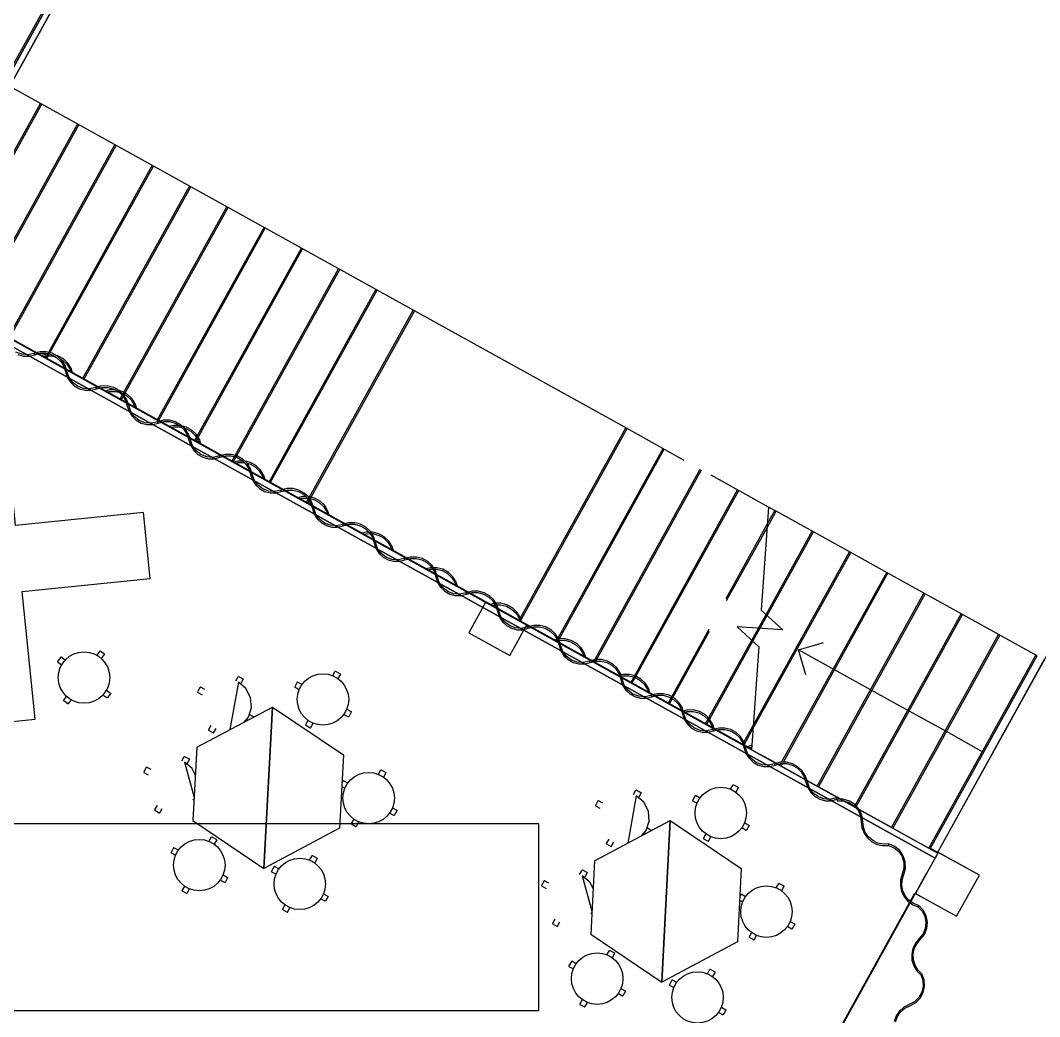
# Model space of a CAD drawing. Header units: metres. Extents: x 2.5 to 42.6, y 0.9 to 31.9.
# Drawn here: x 26.611 to 29.342, y 16.534 to 19.203 of the extents above; entities that cross this region are included whole.
import ezdxf

# ---------------------------------------------------------------- set-up
doc = ezdxf.new("R2010")
doc.units = ezdxf.units.M
for name, color, linetype in [('ARREDI', 9, 'Continuous'), ('PARETI_STRUTTURE', 7, 'Continuous'), ('WAYFINDING_RIQUADRI', 7, 'Continuous')]:
    doc.layers.add(name, color=color, linetype=linetype)

msp = doc.modelspace()

# ---------------------------------------------------------------- linework, layer by layer
at = {"layer": 'ARREDI'}
for points in [[(26.2818, 18.5172), (28.6859, 22.8546), (26.2818, 18.5172)], [(27.6669, 18.4247), (26.5684, 19.0336)], [(26.3785, 18.4636), (26.6648, 18.9802)], [(26.3819, 18.4617), (26.6682, 18.9783)], [(26.4783, 18.4083), (26.7646, 18.9248)], [(26.4818, 18.4064), (26.7681, 18.9229)], [(26.5782, 18.3529), (26.8645, 18.8695)], [(26.5816, 18.351), (26.868, 18.8676)], [(26.6781, 18.2976), (26.9644, 18.8141)], [(26.6815, 18.2956), (26.9678, 18.8122)], [(26.7779, 18.2422), (27.0643, 18.7588)], [(26.7814, 18.2403), (27.0677, 18.7569)], [(26.8778, 18.1868), (27.1641, 18.7034)], [(26.8813, 18.1849), (27.1676, 18.7015)], [(26.9777, 18.1315), (27.264, 18.6481)], [(26.9811, 18.1296), (27.2674, 18.6462)], [(27.0776, 18.0761), (27.3639, 18.5927)], [(27.081, 18.0742), (27.3673, 18.5908)], [(27.3806, 17.9082), (26.282, 18.5171)], [(27.1774, 18.0208), (27.4637, 18.5374)], [(27.1809, 18.0189), (27.4672, 18.5354)], [(26.3267, 18.4923), (29.0695, 16.9721), (29.0618, 16.9583), (26.314, 18.4813), (29.0618, 16.9583)], [(26.3267, 18.4923), (29.0695, 16.9721)], [(27.2773, 17.9654), (27.5636, 18.482)], [(27.2807, 17.9635), (27.567, 18.4801)], [(27.3772, 17.9101), (27.6635, 18.4266)], [(27.6669, 18.4247), (27.3806, 17.9082), (27.9502, 17.5924)], [(28.2366, 18.109), (27.6669, 18.4247)], [(26.6044, 18.3072), (26.6193, 18.3033), (26.6347, 18.3033), (26.6496, 18.3071), (26.6478, 18.3105), (26.6314, 18.3069), (26.6147, 18.3081), (26.5991, 18.3141)], [(26.6914, 18.3081), (26.6781, 18.308), (26.6671, 18.305)], [(26.672, 18.3023), (26.6783, 18.304), (26.6944, 18.3042), (26.7049, 18.3016)], [(26.7509, 18.2586), (26.7477, 18.2693), (26.7388, 18.2838), (26.7265, 18.2956), (26.7116, 18.3039), (26.7064, 18.3052)], [(26.718, 18.2959), (26.7241, 18.2925), (26.7358, 18.2813), (26.7441, 18.2675), (26.746, 18.2613)], [(26.8651, 18.2128), (26.85, 18.2127), (26.839, 18.2097)], [(26.8439, 18.207), (26.8502, 18.2088), (26.8663, 18.2089), (26.875, 18.2067)], [(26.9228, 18.1633), (26.9196, 18.174), (26.9107, 18.1885), (26.8984, 18.2003), (26.8835, 18.2086), (26.8769, 18.2103)], [(26.8833, 18.2042), (26.896, 18.1972), (26.9077, 18.186), (26.916, 18.1723), (26.9179, 18.166)], [(27.037, 18.1175), (27.0219, 18.1174), (27.0109, 18.1144)], [(27.0158, 18.1117), (27.0221, 18.1135), (27.0382, 18.1137), (27.0432, 18.1124)], [(27.0947, 18.068), (27.0915, 18.0787), (27.0826, 18.0932), (27.0703, 18.105), (27.0554, 18.1133), (27.0451, 18.1159)], [(27.0509, 18.1105), (27.0539, 18.1097), (27.0679, 18.1019), (27.0796, 18.0907), (27.0879, 18.077), (27.0898, 18.0707)], [(27.9468, 17.5943), (28.2331, 18.1109)], [(27.9502, 17.5924), (28.2366, 18.109)], [(28.39, 18.0239), (28.2365, 18.109)], [(28.0467, 17.539), (28.333, 18.0556)], [(28.0501, 17.5371), (28.3364, 18.0537)], [(27.207, 18.0222), (27.1938, 18.0221), (27.1828, 18.0191)], [(27.1877, 18.0164), (27.194, 18.0182), (27.2101, 18.0184), (27.2113, 18.0181)], [(27.2666, 17.9727), (27.2634, 17.9834), (27.2545, 17.998), (27.2422, 18.0098), (27.2273, 18.018), (27.2132, 18.0216)], [(27.2187, 18.0162), (27.2257, 18.0144), (27.2398, 18.0066), (27.2515, 17.9955), (27.2599, 17.9817), (27.2617, 17.9754)], [(28.1465, 17.4836), (28.4328, 18.0002)], [(28.15, 17.4817), (28.4363, 17.9983)], [(28.6155, 17.899), (28.462, 17.984)], [(28.2464, 17.4283), (28.5327, 17.9449)], [(28.2498, 17.4264), (28.5362, 17.9429)], [(27.3761, 17.9269), (27.3657, 17.9268), (27.3547, 17.9239)], [(27.3596, 17.9212), (27.3659, 17.9229), (27.3802, 17.9231)], [(27.4385, 17.8774), (27.4353, 17.8881), (27.4264, 17.9027), (27.4141, 17.9145), (27.3992, 17.9228), (27.3827, 17.927), (27.3818, 17.927)], [(27.3855, 17.9222), (27.3976, 17.9192), (27.4117, 17.9113), (27.4234, 17.9002), (27.4318, 17.8864), (27.4336, 17.8801)], [(28.502, 17.6538), (28.6122, 17.8528)], [(28.5034, 17.6482), (28.6116, 17.8435)], [(27.5453, 17.8316), (27.5376, 17.8316), (27.5266, 17.8286)], [(27.5315, 17.8259), (27.5378, 17.8276), (27.548, 17.8277)], [(27.6104, 17.7822), (27.6072, 17.7929), (27.5983, 17.8074), (27.586, 17.8192), (27.5711, 17.8275), (27.5546, 17.8317), (27.5501, 17.8317)], [(27.5525, 17.8278), (27.5539, 17.8278), (27.5695, 17.8239), (27.5836, 17.8161), (27.5953, 17.8049), (27.6037, 17.7911), (27.6055, 17.7849)], [(27.7132, 17.7363), (27.7095, 17.7363), (27.6985, 17.7333)], [(27.7034, 17.7306), (27.7097, 17.7324), (27.7156, 17.7324)], [(27.7823, 17.6869), (27.7791, 17.6976), (27.7702, 17.7121), (27.7579, 17.7239), (27.743, 17.7322), (27.7265, 17.7364), (27.7177, 17.7363)], [(27.7202, 17.7325), (27.7258, 17.7325), (27.7414, 17.7286), (27.7555, 17.7208), (27.7672, 17.7096), (27.7756, 17.6959), (27.7774, 17.6896)], [(27.9542, 17.5916), (27.951, 17.6023), (27.9421, 17.6168), (27.9298, 17.6286), (27.9149, 17.6369), (27.8984, 17.6411), (27.8861, 17.641)], [(27.8809, 17.6409), (27.8704, 17.638)], [(27.8753, 17.6353), (27.8816, 17.6371), (27.8832, 17.6371)], [(27.8878, 17.6371), (27.8977, 17.6373), (27.9134, 17.6333), (27.9274, 17.6255), (27.9391, 17.6143), (27.9475, 17.6006), (27.9493, 17.5943)], [(28.57, 17.2489), (27.9502, 17.5924)], [(28.5884, 17.5743), (28.6089, 17.6113)], [(28.5927, 17.5739), (28.6119, 17.6085)], [(28.3463, 17.3729), (28.4565, 17.5718)], [(28.3497, 17.371), (28.4579, 17.5662)], [(28.0491, 17.5446), (28.0423, 17.5427)], [(28.0472, 17.54), (28.0507, 17.541)], [(28.1261, 17.4963), (28.1229, 17.507), (28.114, 17.5216), (28.1017, 17.5334), (28.0868, 17.5416), (28.0703, 17.5458), (28.0533, 17.5457)], [(28.0545, 17.5418), (28.0696, 17.542), (28.0853, 17.538), (28.0994, 17.5302), (28.111, 17.5191), (28.1194, 17.5053), (28.1212, 17.499)], [(28.4461, 17.3176), (28.5706, 17.5421)], [(28.4496, 17.3157), (28.5736, 17.5394)], [(26.8236, 17.5129), (26.8157, 17.5021)], [(26.8247, 17.5131), (26.8236, 17.5129)], [(26.8361, 17.5047), (26.8247, 17.5131)], [(26.8363, 17.5036), (26.8361, 17.5047)], [(26.7191, 17.4967), (26.7107, 17.4853)], [(26.7107, 17.4853), (26.7109, 17.4842)], [(26.7109, 17.4842), (26.7217, 17.4763)], [(26.7202, 17.4969), (26.7191, 17.4967)], [(26.731, 17.489), (26.7202, 17.4969)], [(26.8284, 17.4928), (26.8363, 17.5036)], [(27.4481, 17.4473), (27.4546, 17.459)], [(27.4546, 17.459), (27.4557, 17.4593)], [(27.4557, 17.4593), (27.4681, 17.4524)], [(27.4684, 17.4513), (27.4619, 17.4396)], [(27.4681, 17.4524), (27.4684, 17.4513)], [(28.298, 17.401), (28.2948, 17.4117), (28.2859, 17.4263), (28.2736, 17.4381), (28.2587, 17.4464), (28.2422, 17.4506), (28.2252, 17.4504), (28.2201, 17.4491)], [(27.2107, 17.323), (27.2219, 17.3363), (27.2301, 17.3619), (27.2279, 17.3887), (27.2156, 17.4126), (27.1951, 17.4299), (27.1726, 17.3028)], [(27.188, 17.4334), (27.1945, 17.4451)], [(27.1945, 17.4451), (27.1955, 17.4454)], [(27.1955, 17.4454), (27.2079, 17.4385)], [(27.2082, 17.4375), (27.2017, 17.4258)], [(27.2079, 17.4385), (27.2082, 17.4375)], [(27.353, 17.4298), (27.3461, 17.4174)], [(27.354, 17.4301), (27.353, 17.4298)], [(27.3658, 17.4236), (27.354, 17.4301)], [(28.2164, 17.4481), (28.2142, 17.4475)], [(28.2213, 17.4454), (28.2254, 17.4465), (28.2415, 17.4467), (28.2572, 17.4428), (28.2712, 17.4349), (28.2829, 17.4238), (28.2913, 17.41), (28.2931, 17.4037)], [(26.843, 17.3875), (26.8322, 17.3954)], [(26.8415, 17.4081), (26.8523, 17.4002)], [(26.8525, 17.3991), (26.8441, 17.3877)], [(26.8523, 17.4002), (26.8525, 17.3991)], [(27.0928, 17.416), (27.0859, 17.4036)], [(27.0859, 17.4036), (27.0862, 17.4025)], [(27.0862, 17.4025), (27.098, 17.396)], [(27.0939, 17.4163), (27.0928, 17.416)], [(27.1056, 17.4098), (27.0939, 17.4163)], [(27.3461, 17.4174), (27.3464, 17.4164)], [(27.3464, 17.4164), (27.3581, 17.4099)], [(26.7269, 17.3808), (26.7348, 17.3916)], [(26.7271, 17.3797), (26.7269, 17.3808)], [(26.7385, 17.3713), (26.7271, 17.3797)], [(26.7396, 17.3715), (26.7385, 17.3713)], [(26.7475, 17.3823), (26.7396, 17.3715)], [(26.8441, 17.3877), (26.843, 17.3875)], [(27.0835, 17.2555), (27.2863, 17.3632), (27.2637, 16.9306), (27.2863, 17.3632), (27.4767, 17.2349)], [(27.2253, 17.3434), (27.237, 17.337)], [(27.4896, 17.337), (27.4779, 17.3435)], [(27.4855, 17.3573), (27.4972, 17.3508)], [(27.4975, 17.3497), (27.4907, 17.3373)], [(27.4972, 17.3508), (27.4975, 17.3497)], [(28.4699, 17.3058), (28.4667, 17.3165), (28.4578, 17.331), (28.4455, 17.3428), (28.4306, 17.3511), (28.4141, 17.3553), (28.3971, 17.3552), (28.387, 17.3524)], [(28.391, 17.3495), (28.3973, 17.3512), (28.4134, 17.3514), (28.4291, 17.3475), (28.4432, 17.3397), (28.4548, 17.3285), (28.4632, 17.3148), (28.465, 17.3085)], [(27.1216, 17.3136), (27.1151, 17.3019)], [(27.2204, 17.3282), (27.2177, 17.3296)], [(27.3817, 17.3275), (27.3752, 17.3158)], [(27.3752, 17.3158), (27.3755, 17.3147)], [(27.3755, 17.3147), (27.3879, 17.3078)], [(27.389, 17.3081), (27.3955, 17.3199)], [(27.4907, 17.3373), (27.4896, 17.337)], [(28.5497, 17.2689), (28.5746, 17.3137)], [(27.1151, 17.3019), (27.1154, 17.3008)], [(27.1154, 17.3008), (27.1278, 17.294)], [(27.1278, 17.294), (27.1289, 17.2943)], [(27.1289, 17.2943), (27.1354, 17.306)], [(27.3879, 17.3078), (27.389, 17.3081)], [(28.5514, 17.2638), (28.5739, 17.3044)], [(28.546, 17.2622), (28.5471, 17.2643)], [(28.5708, 17.2599), (28.569, 17.2599), (28.558, 17.2569)], [(27.0835, 17.2555), (27.0732, 17.0589)], [(27.4767, 17.2349), (27.4664, 17.0383)], [(28.5629, 17.2542), (28.5692, 17.256), (28.5705, 17.256)], [(27.0435, 17.219), (27.05, 17.2307)], [(27.05, 17.2307), (27.0511, 17.231)], [(27.0797, 17.1817), (27.0711, 17.1982), (27.0506, 17.2156), (27.0765, 17.1207)], [(27.0511, 17.231), (27.0635, 17.2242)], [(27.0638, 17.2231), (27.0573, 17.2114)], [(27.0635, 17.2242), (27.0638, 17.2231)], [(26.9484, 17.2016), (26.9415, 17.1892)], [(26.9415, 17.1892), (26.9418, 17.1881)], [(26.9418, 17.1881), (26.9535, 17.1816)], [(26.9494, 17.2019), (26.9484, 17.2016)], [(26.9612, 17.1954), (26.9494, 17.2019)], [(27.5705, 17.183), (27.577, 17.1947)], [(27.577, 17.1947), (27.578, 17.195)], [(27.578, 17.195), (27.5904, 17.1881)], [(27.5907, 17.1871), (27.5842, 17.1753)], [(27.5904, 17.1881), (27.5907, 17.1871)], [(27.4723, 17.1501), (27.4805, 17.1456)], [(27.4753, 17.1655), (27.4729, 17.1611)], [(27.4764, 17.1658), (27.4753, 17.1655)], [(27.4881, 17.1593), (27.4764, 17.1658)], [(28.514, 17.143), (28.5205, 17.1548)], [(28.5205, 17.1548), (28.5216, 17.1551)], [(28.5216, 17.1551), (28.534, 17.1482)], [(28.2766, 17.0188), (28.2879, 17.0321), (28.2961, 17.0577), (28.2938, 17.0845), (28.2815, 17.1084), (28.261, 17.1257), (28.2385, 16.9986)], [(28.2539, 17.1292), (28.2604, 17.1409)], [(28.2604, 17.1409), (28.2615, 17.1412)], [(28.2615, 17.1412), (28.2739, 17.1343)], [(28.2742, 17.1333), (28.2677, 17.1215)], [(28.2739, 17.1343), (28.2742, 17.1333)], [(28.4189, 17.1256), (28.412, 17.1132)], [(28.42, 17.1259), (28.4189, 17.1256)], [(28.4317, 17.1194), (28.42, 17.1259)], [(28.5343, 17.1471), (28.5278, 17.1354)], [(28.534, 17.1482), (28.5343, 17.1471)], [(26.9772, 17.0993), (26.9707, 17.0875)], [(27.0761, 17.1137), (27.0733, 17.1152)], [(28.1587, 17.1117), (28.1519, 17.0993)], [(28.1519, 17.0993), (28.1522, 17.0983)], [(28.1522, 17.0983), (28.1639, 17.0918)], [(28.1598, 17.1121), (28.1587, 17.1117)], [(28.1715, 17.1055), (28.1598, 17.112)], [(28.412, 17.1132), (28.4123, 17.1121)], [(28.4123, 17.1121), (28.424, 17.1056)], [(26.9707, 17.0875), (26.971, 17.0865)], [(26.971, 17.0865), (26.9834, 17.0796)], [(26.9834, 17.0796), (26.9844, 17.0799)], [(26.9844, 17.0799), (26.9909, 17.0916)], [(27.612, 17.0727), (27.6002, 17.0792)], [(27.6079, 17.093), (27.6196, 17.0865)], [(27.613, 17.073), (27.612, 17.0727)], [(27.6199, 17.0854), (27.613, 17.073)], [(27.6196, 17.0865), (27.6199, 17.0854)], [(27.0732, 17.0589), (27.2637, 16.9306)], [(27.5041, 17.0632), (27.4976, 17.0515)], [(27.4976, 17.0515), (27.4979, 17.0504)], [(27.4979, 17.0504), (27.5103, 17.0435)], [(27.5103, 17.0435), (27.5114, 17.0438)], [(27.5114, 17.0438), (27.5179, 17.0556)], [(28.1495, 16.9513), (28.3522, 17.0589), (28.3296, 16.6264), (28.3522, 17.0589), (28.5427, 16.9307)], [(28.5514, 17.0531), (28.5632, 17.0466)], [(28.5635, 17.0455), (28.5566, 17.0331)], [(28.5632, 17.0465), (28.5635, 17.0455)], [(27.1168, 17.0034), (27.1233, 17.0151)], [(27.1233, 17.0151), (27.1244, 17.0154)], [(27.1244, 17.0154), (27.1368, 17.0086)], [(27.4664, 17.0383), (27.2637, 16.9306)], [(28.2863, 17.0239), (28.2837, 17.0254)], [(28.2913, 17.0392), (28.3029, 17.0328)], [(28.4477, 17.0233), (28.4412, 17.0116)], [(28.4549, 17.0039), (28.4614, 17.0157)], [(28.5555, 17.0328), (28.5438, 17.0393)], [(28.5566, 17.0331), (28.5555, 17.0328)], [(27.0217, 16.986), (27.0148, 16.9736)], [(27.0227, 16.9863), (27.0217, 16.986)], [(27.0345, 16.9798), (27.0227, 16.9863)], [(27.1371, 17.0075), (27.1306, 16.9958)], [(27.1368, 17.0086), (27.1371, 17.0075)], [(28.1875, 17.0094), (28.181, 16.9977)], [(28.181, 16.9977), (28.1813, 16.9966)], [(28.1813, 16.9966), (28.1937, 16.9897)], [(28.1937, 16.9898), (28.1948, 16.9901)], [(28.1948, 16.9901), (28.2013, 17.0018)], [(28.4412, 17.0116), (28.4415, 17.0105)], [(28.4415, 17.0105), (28.4539, 17.0036)], [(28.4539, 17.0036), (28.4549, 17.0039)], [(27.0148, 16.9736), (27.0151, 16.9725)], [(27.0151, 16.9725), (27.0268, 16.966)], [(27.386, 16.953), (27.3925, 16.9648)], [(27.3925, 16.9648), (27.3936, 16.9651)], [(27.3936, 16.9651), (27.406, 16.9582)], [(27.406, 16.9582), (27.4063, 16.9571)], [(29.0695, 16.9721), (29.0618, 16.9583)], [(27.2909, 16.9356), (27.284, 16.9232)], [(27.2919, 16.9359), (27.2909, 16.9356)], [(27.3037, 16.9294), (27.2919, 16.9359)], [(27.4063, 16.9571), (27.3998, 16.9454)], [(28.1495, 16.9513), (28.1392, 16.7547)], [(27.1542, 16.9134), (27.166, 16.9069)], [(27.1663, 16.9058), (27.1594, 16.8934)], [(27.1659, 16.9069), (27.1663, 16.9058)], [(27.284, 16.9232), (27.2843, 16.9221)], [(27.2843, 16.9221), (27.296, 16.9156)], [(28.1095, 16.9148), (28.116, 16.9265)], [(28.116, 16.9265), (28.117, 16.9268)], [(28.1456, 16.8774), (28.1371, 16.894), (28.1166, 16.9113), (28.1424, 16.8165)], [(28.117, 16.9268), (28.1294, 16.9199)], [(28.1297, 16.9189), (28.1232, 16.9072)], [(28.1294, 16.9199), (28.1297, 16.9189)], [(28.5427, 16.9307), (28.5324, 16.7341)], [(27.0505, 16.8837), (27.044, 16.8719)], [(27.1583, 16.8931), (27.1466, 16.8996)], [(27.1594, 16.8934), (27.1583, 16.8931)], [(28.0143, 16.8974), (28.0074, 16.885)], [(28.0074, 16.885), (28.0077, 16.8839)], [(28.0077, 16.8839), (28.0195, 16.8774)], [(28.0154, 16.8977), (28.0143, 16.8974)], [(28.0271, 16.8912), (28.0154, 16.8977)], [(28.6364, 16.8787), (28.6429, 16.8905)], [(28.6429, 16.8905), (28.644, 16.8908)], [(28.644, 16.8908), (28.6564, 16.8839)], [(28.6567, 16.8828), (28.6502, 16.8711)], [(28.6564, 16.8839), (28.6567, 16.8828)], [(27.044, 16.8719), (27.0443, 16.8709)], [(27.0443, 16.8709), (27.0567, 16.864)], [(27.0567, 16.864), (27.0577, 16.8643)], [(27.0577, 16.8643), (27.0642, 16.876)], [(27.4275, 16.8428), (27.4158, 16.8493)], [(27.4234, 16.863), (27.4351, 16.8565)], [(27.4354, 16.8555), (27.4286, 16.8431)], [(27.4351, 16.8565), (27.4354, 16.8555)], [(28.5413, 16.8613), (28.5388, 16.8569)], [(28.5423, 16.8616), (28.5413, 16.8613)], [(28.5541, 16.8551), (28.5423, 16.8616)], [(27.3196, 16.8333), (27.3131, 16.8215)], [(27.3269, 16.8139), (27.3334, 16.8256)], [(27.4286, 16.8431), (27.4275, 16.8428)], [(28.5382, 16.8459), (28.5464, 16.8414)], [(27.3131, 16.8215), (27.3135, 16.8205)], [(27.3135, 16.8205), (27.3259, 16.8136)], [(27.3259, 16.8136), (27.3269, 16.8139)], [(28.0431, 16.795), (28.0366, 16.7833)], [(28.142, 16.8095), (28.1392, 16.811)], [(28.0366, 16.7833), (28.0369, 16.7822)], [(28.0369, 16.7822), (28.0493, 16.7754)], [(28.0493, 16.7754), (28.0504, 16.7757)], [(28.0504, 16.7757), (28.0569, 16.7874)], [(28.6779, 16.7685), (28.6662, 16.775)], [(28.6738, 16.7888), (28.6855, 16.7823)], [(28.679, 16.7688), (28.6779, 16.7685)], [(28.6858, 16.7812), (28.679, 16.7688)], [(28.6855, 16.7823), (28.6858, 16.7812)], [(28.1392, 16.7547), (28.3296, 16.6264)], [(28.57, 16.759), (28.5635, 16.7473)], [(28.5635, 16.7473), (28.5638, 16.7462)], [(28.5638, 16.7462), (28.5763, 16.7393)], [(28.5773, 16.7396), (28.5838, 16.7514)], [(28.5324, 16.7341), (28.3296, 16.6264)], [(28.5762, 16.7393), (28.5773, 16.7396)], [(28.1828, 16.6992), (28.1893, 16.7109)], [(28.1893, 16.7109), (28.1903, 16.7112)], [(28.1903, 16.7112), (28.2027, 16.7043)], [(28.203, 16.7033), (28.1965, 16.6916)], [(28.2027, 16.7044), (28.203, 16.7033)], [(28.0876, 16.6818), (28.0807, 16.6694)], [(28.0807, 16.6694), (28.081, 16.6683)], [(28.081, 16.6683), (28.0928, 16.6618)], [(28.0887, 16.6821), (28.0876, 16.6818)], [(28.1004, 16.6756), (28.0887, 16.6821)], [(28.452, 16.6488), (28.4585, 16.6605)], [(28.4585, 16.6605), (28.4595, 16.6608)], [(28.4595, 16.6608), (28.4719, 16.654)], [(28.3568, 16.6314), (28.3499, 16.619)], [(28.3579, 16.6317), (28.3568, 16.6314)], [(28.3696, 16.6252), (28.3579, 16.6317)], [(28.4722, 16.6529), (28.4657, 16.6412)], [(28.4719, 16.654), (28.4722, 16.6529)], [(28.9558, 16.5202), (28.961, 16.5342), (28.9696, 16.5464), (28.9809, 16.5561), (28.9943, 16.5627), (29.0095, 16.5708), (29.0219, 16.583), (29.0302, 16.5981), (29.0339, 16.615), (29.0327, 16.6323), (29.0266, 16.6485), (29.0234, 16.6462), (29.029, 16.631), (29.03, 16.6148), (29.0264, 16.5991), (29.0185, 16.585), (29.0069, 16.5737), (28.9926, 16.5662), (28.9785, 16.5591), (28.9665, 16.5488), (28.9575, 16.5359), (28.952, 16.5211)], [(28.2202, 16.6092), (28.2319, 16.6027)], [(28.3499, 16.619), (28.3502, 16.6179)], [(28.3502, 16.6179), (28.362, 16.6114)], [(28.1164, 16.5794), (28.1099, 16.5677)], [(28.2243, 16.5889), (28.2125, 16.5954)], [(28.2253, 16.5892), (28.2243, 16.5889)], [(28.2322, 16.6016), (28.2253, 16.5892)], [(28.2319, 16.6027), (28.2322, 16.6016)], [(28.1099, 16.5677), (28.1102, 16.5666)], [(28.1102, 16.5666), (28.1226, 16.5598)], [(28.1226, 16.5598), (28.1237, 16.5601)], [(28.1237, 16.5601), (28.1302, 16.5718)], [(28.4893, 16.5588), (28.5011, 16.5523)], [(28.5014, 16.5512), (28.4945, 16.5388)], [(28.5011, 16.5523), (28.5014, 16.5512)], [(28.4934, 16.5385), (28.4817, 16.545)], [(28.4945, 16.5388), (28.4934, 16.5385)]]:
    msp.add_lwpolyline(points, dxfattribs=at)
for points in [[(26.2955, 18.5096), (28.6996, 22.847)], [(26.7322, 18.2612), (26.7369, 18.2466), (26.7451, 18.2336), (26.7563, 18.2231), (26.7697, 18.2156), (26.7846, 18.2117), (26.8, 18.2117), (26.8149, 18.2154), (26.8131, 18.2189), (26.7967, 18.2153), (26.78, 18.2165), (26.7644, 18.2225), (26.7511, 18.2327), (26.7414, 18.2464), (26.736, 18.2622), (26.7311, 18.2778), (26.7224, 18.2916), (26.7106, 18.3029), (26.6963, 18.3108), (26.6805, 18.3149), (26.6642, 18.3149), (26.6484, 18.3108), (26.6496, 18.307), (26.6645, 18.311), (26.6799, 18.311), (26.6948, 18.3072), (26.7083, 18.2997), (26.7195, 18.2891), (26.7276, 18.276)], [(26.8975, 18.1696), (26.9022, 18.155), (26.9104, 18.142), (26.9216, 18.1314), (26.935, 18.124), (26.9499, 18.1201), (26.9653, 18.12), (26.9802, 18.1238), (26.9784, 18.1273), (26.962, 18.1237), (26.9453, 18.1249), (26.9297, 18.1309), (26.9164, 18.1411), (26.9067, 18.1548), (26.9013, 18.1706), (26.8964, 18.1862), (26.8878, 18.2), (26.8759, 18.2113), (26.8616, 18.2192), (26.8458, 18.2232), (26.8295, 18.2233), (26.8137, 18.2192), (26.8149, 18.2154), (26.8298, 18.2193), (26.8452, 18.2194), (26.8601, 18.2155), (26.8736, 18.2081), (26.8848, 18.1974), (26.8929, 18.1843)], [(26.5984, 17.8493), (26.5637, 18.1921), (26.3874, 18.1742), (26.4221, 17.8314), (26.0794, 17.7967), (26.0972, 17.6205), (26.44, 17.6552), (26.4747, 17.3124), (26.651, 17.3303), (26.6163, 17.673), (26.959, 17.7077), (26.9412, 17.884)], [(27.0628, 18.078), (27.0675, 18.0634), (27.0757, 18.0504), (27.0869, 18.0398), (27.1003, 18.0324), (27.1152, 18.0285), (27.1306, 18.0284), (27.1455, 18.0322), (27.1437, 18.0357), (27.1273, 18.032), (27.1106, 18.0333), (27.095, 18.0393), (27.0817, 18.0495), (27.072, 18.0631), (27.0666, 18.079), (27.0617, 18.0946), (27.053, 18.1084), (27.0412, 18.1196), (27.0269, 18.1275), (27.0111, 18.1316), (26.9948, 18.1316), (26.979, 18.1275), (26.9802, 18.1238), (26.9951, 18.1277), (27.0105, 18.1278), (27.0254, 18.1239), (27.0389, 18.1164), (27.0501, 18.1058), (27.0582, 18.0927)], [(27.2281, 17.9864), (27.2328, 17.9717), (27.241, 17.9587), (27.2522, 17.9482), (27.2656, 17.9407), (27.2805, 17.9369), (27.2959, 17.9368), (27.3108, 17.9406), (27.309, 17.9441), (27.2926, 17.9404), (27.2759, 17.9417), (27.2603, 17.9476), (27.247, 17.9579), (27.2373, 17.9715), (27.2319, 17.9874), (27.227, 18.0029), (27.2184, 18.0168), (27.2065, 18.028), (27.1922, 18.0359), (27.1764, 18.04), (27.1601, 18.04), (27.1443, 18.0359), (27.1455, 18.0322), (27.1604, 18.0361), (27.1758, 18.0361), (27.1907, 18.0323), (27.2042, 18.0248), (27.2154, 18.0142), (27.2235, 18.0011)], [(27.3934, 17.8948), (27.3981, 17.8801), (27.4063, 17.8671), (27.4175, 17.8566), (27.4309, 17.8491), (27.4458, 17.8452), (27.4612, 17.8452), (27.4761, 17.8489), (27.4743, 17.8524), (27.4579, 17.8488), (27.4412, 17.85), (27.4256, 17.856), (27.4123, 17.8663), (27.4026, 17.8799), (27.3972, 17.8958), (27.3923, 17.9113), (27.3837, 17.9252), (27.3718, 17.9364), (27.3575, 17.9443), (27.3417, 17.9484), (27.3254, 17.9484), (27.3096, 17.9443), (27.3108, 17.9406), (27.3257, 17.9445), (27.3411, 17.9445), (27.356, 17.9407), (27.3695, 17.9332), (27.3807, 17.9226), (27.3888, 17.9095)], [(27.5587, 17.8031), (27.5634, 17.7885), (27.5716, 17.7755), (27.5828, 17.765), (27.5962, 17.7575), (27.6111, 17.7536), (27.6265, 17.7536), (27.6414, 17.7573), (27.6396, 17.7608), (27.6232, 17.7572), (27.6065, 17.7584), (27.5909, 17.7644), (27.5776, 17.7746), (27.5679, 17.7883), (27.5625, 17.8041), (27.5576, 17.8197), (27.549, 17.8335), (27.5371, 17.8448), (27.5228, 17.8527), (27.507, 17.8568), (27.4907, 17.8568), (27.4749, 17.8527), (27.4761, 17.8489), (27.491, 17.8529), (27.5064, 17.8529), (27.5213, 17.849), (27.5348, 17.8416), (27.546, 17.831), (27.5541, 17.8179)], [(27.724, 17.7115), (27.7287, 17.6969), (27.7369, 17.6839), (27.7481, 17.6733), (27.7615, 17.6659), (27.7764, 17.662), (27.7918, 17.6619), (27.8067, 17.6657), (27.8049, 17.6692), (27.7885, 17.6656), (27.7718, 17.6668), (27.7562, 17.6728), (27.7429, 17.683), (27.7332, 17.6967), (27.7278, 17.7125), (27.7229, 17.7281), (27.7142, 17.7419), (27.7024, 17.7531), (27.6881, 17.7611), (27.6723, 17.7651), (27.656, 17.7651), (27.6402, 17.7611), (27.6414, 17.7573), (27.6563, 17.7612), (27.6717, 17.7613), (27.6866, 17.7574), (27.7001, 17.75), (27.7113, 17.7393), (27.7195, 17.7262)], [(27.8893, 17.6199), (27.894, 17.6053), (27.9022, 17.5923), (27.9134, 17.5817), (27.9268, 17.5743), (27.9417, 17.5704), (27.9571, 17.5703), (27.972, 17.5741), (27.9702, 17.5776), (27.9538, 17.5739), (27.9371, 17.5752), (27.9215, 17.5812), (27.9082, 17.5914), (27.8985, 17.605), (27.8931, 17.6209), (27.8882, 17.6365), (27.8795, 17.6503), (27.8677, 17.6615), (27.8534, 17.6694), (27.8376, 17.6735), (27.8213, 17.6735), (27.8055, 17.6694), (27.8067, 17.6657), (27.8216, 17.6696), (27.837, 17.6697), (27.8519, 17.6658), (27.8654, 17.6583), (27.8766, 17.6477), (27.8848, 17.6346)], [(28.0546, 17.5283), (28.0593, 17.5136), (28.0675, 17.5006), (28.0787, 17.4901), (28.0921, 17.4826), (28.107, 17.4788), (28.1224, 17.4787), (28.1373, 17.4825), (28.1355, 17.486), (28.1191, 17.4823), (28.1024, 17.4835), (28.0868, 17.4895), (28.0735, 17.4998), (28.0638, 17.5134), (28.0584, 17.5293), (28.0535, 17.5448), (28.0449, 17.5587), (28.033, 17.5699), (28.0187, 17.5778), (28.0029, 17.5819), (27.9866, 17.5819), (27.9708, 17.5778), (27.972, 17.5741), (27.9869, 17.578), (28.0023, 17.578), (28.0172, 17.5742), (28.0307, 17.5667), (28.0419, 17.5561), (28.0501, 17.543)], [(28.2199, 17.4366), (28.2246, 17.422), (28.2328, 17.409), (28.244, 17.3985), (28.2575, 17.391), (28.2723, 17.3871), (28.2877, 17.3871), (28.3026, 17.3908), (28.3008, 17.3943), (28.2844, 17.3907), (28.2677, 17.3919), (28.2521, 17.3979), (28.2388, 17.4082), (28.2291, 17.4218), (28.2237, 17.4377), (28.2188, 17.4532), (28.2102, 17.4671), (28.1983, 17.4783), (28.184, 17.4862), (28.1682, 17.4903), (28.1519, 17.4903), (28.1361, 17.4862), (28.1373, 17.4825), (28.1522, 17.4864), (28.1676, 17.4864), (28.1825, 17.4826), (28.196, 17.4751), (28.2072, 17.4645), (28.2154, 17.4514)], [(28.3852, 17.345), (28.3899, 17.3304), (28.3981, 17.3174), (28.4093, 17.3068), (28.4228, 17.2994), (28.4376, 17.2955), (28.453, 17.2955), (28.4679, 17.2992), (28.4661, 17.3027), (28.4497, 17.2991), (28.433, 17.3003), (28.4174, 17.3063), (28.4041, 17.3165), (28.3944, 17.3302), (28.389, 17.346), (28.3841, 17.3616), (28.3755, 17.3754), (28.3636, 17.3867), (28.3493, 17.3946), (28.3335, 17.3987), (28.3172, 17.3987), (28.3014, 17.3946), (28.3026, 17.3908), (28.3175, 17.3948), (28.3329, 17.3948), (28.3478, 17.3909), (28.3613, 17.3835), (28.3725, 17.3728), (28.3807, 17.3598)], [(28.5505, 17.2534), (28.5552, 17.2388), (28.5634, 17.2258), (28.5746, 17.2152), (28.5881, 17.2078), (28.6029, 17.2039), (28.6183, 17.2038), (28.6332, 17.2076), (28.6314, 17.2111), (28.615, 17.2074), (28.5983, 17.2087), (28.5827, 17.2147), (28.5694, 17.2249), (28.5597, 17.2386), (28.5543, 17.2544), (28.5494, 17.27), (28.5408, 17.2838), (28.5289, 17.295), (28.5146, 17.3029), (28.4988, 17.307), (28.4825, 17.307), (28.4667, 17.303), (28.4679, 17.2992), (28.4828, 17.3031), (28.4982, 17.3032), (28.5131, 17.2993), (28.5266, 17.2919), (28.5378, 17.2812), (28.546, 17.2681)], [(28.7158, 17.1618), (28.7205, 17.1472), (28.7287, 17.1342), (28.7399, 17.1236), (28.7534, 17.1161), (28.7682, 17.1123), (28.7836, 17.1122), (28.7985, 17.116), (28.7967, 17.1195), (28.7803, 17.1158), (28.7636, 17.1171), (28.748, 17.1231), (28.7347, 17.1333), (28.725, 17.1469), (28.7196, 17.1628), (28.7147, 17.1784), (28.7061, 17.1922), (28.6942, 17.2034), (28.6799, 17.2113), (28.6641, 17.2154), (28.6478, 17.2154), (28.632, 17.2113), (28.6332, 17.2076), (28.6481, 17.2115), (28.6635, 17.2116), (28.6785, 17.2077), (28.6919, 17.2002), (28.7031, 17.1896), (28.7113, 17.1765)], [(28.868, 17.0562), (28.8656, 17.0734), (28.8584, 17.0891), (28.847, 17.1021), (28.8324, 17.1114), (28.8158, 17.1162), (28.7985, 17.116), (28.7996, 17.1122), (28.8157, 17.1122), (28.8312, 17.1077), (28.8448, 17.0989), (28.8554, 17.0866), (28.862, 17.0719), (28.8641, 17.0559), (28.8659, 17.0402), (28.8715, 17.0254), (28.8806, 17.0125), (28.8926, 17.0022), (28.9068, 16.9952), (28.9222, 16.992), (28.938, 16.9926), (28.9376, 16.9965), (28.9227, 16.9958), (28.9081, 16.9989), (28.8948, 17.0055), (28.8835, 17.0152), (28.8749, 17.0274), (28.8697, 17.0414)], [(28.9778, 16.9141), (28.9824, 16.9308), (28.982, 16.9481), (28.9767, 16.9645), (28.967, 16.9788), (28.9536, 16.9898), (28.9376, 16.9965), (28.9371, 16.9926), (28.9519, 16.9862), (28.9644, 16.9759), (28.9734, 16.9625), (28.9782, 16.947), (28.9784, 16.9309), (28.9741, 16.9153), (28.9695, 16.9002), (28.9688, 16.8844), (28.9721, 16.8689), (28.979, 16.8548), (28.9892, 16.8427), (29.0021, 16.8336), (29.0169, 16.8279), (29.018, 16.8316), (29.0041, 16.837), (28.9919, 16.8456), (28.9823, 16.8569), (28.9757, 16.8703), (28.9727, 16.8849), (28.9734, 16.8998)], [(29.0223, 16.7401), (29.0331, 16.7536), (29.0396, 16.7696), (29.0413, 16.7869), (29.038, 16.8038), (29.03, 16.8192), (29.018, 16.8317), (29.016, 16.8283), (29.0271, 16.8165), (29.0345, 16.8021), (29.0374, 16.7862), (29.0357, 16.7702), (29.0295, 16.7552), (29.0194, 16.7427), (29.0092, 16.7306), (29.0023, 16.7164), (28.9992, 16.7009), (28.9999, 16.6851), (29.0046, 16.67), (29.0128, 16.6565), (29.0241, 16.6455), (29.0266, 16.6485), (29.0159, 16.6589), (29.0081, 16.6716), (29.0038, 16.6858), (29.0031, 16.7007), (29.0061, 16.7153), (29.0127, 16.7287)]]:
    msp.add_lwpolyline(points, close=True, dxfattribs=at)
for centre in [(26.7816, 17.4422), (27.4218, 17.3836), (27.5442, 17.1193), (28.4877, 17.0793), (27.0905, 16.9397), (27.3597, 16.8893), (28.6101, 16.815), (28.1565, 16.6355), (28.4256, 16.5851)]:
    msp.add_circle(centre, 0.0689, dxfattribs=at)
at = {"layer": 'PARETI_STRUTTURE'}
for points in [[(31.8644, 22.018), (31.865, 22.0191), (29.0686, 16.9739)], [(26.2783, 18.5191), (26.9133, 19.6647)], [(28.5701, 17.2502), (26.2792, 18.52), (26.2786, 18.519)], [(28.6155, 17.899), (28.5962, 17.623)], [(28.6116, 17.8435), (28.636, 17.8876)], [(28.6122, 17.8528), (28.6326, 17.8895)], [(28.636, 17.8876), (28.6155, 17.899)], [(28.7359, 17.8322), (28.636, 17.8876)], [(28.6089, 17.6113), (28.7324, 17.8341)], [(28.6119, 17.6085), (28.7359, 17.8322)], [(28.8358, 17.7769), (28.7359, 17.8322)], [(28.5746, 17.3137), (28.8323, 17.7788)], [(28.5739, 17.3044), (28.8358, 17.7769)], [(28.9356, 17.7215), (28.8358, 17.7769)], [(28.6506, 17.2154), (28.9322, 17.7234)], [(28.6553, 17.2158), (28.9356, 17.7215)], [(29.0355, 17.6662), (28.9356, 17.7215)], [(27.8861, 17.6294), (27.8582, 17.6448)], [(29.0355, 17.6662), (28.7492, 17.1496), (28.7184, 17.1667)], [(28.7457, 17.1515), (29.0321, 17.6681)], [(29.1354, 17.6108), (29.0355, 17.6662)], [(27.9684, 17.5837), (27.8914, 17.6264)], [(28.5962, 17.623), (28.6541, 17.5697)], [(28.8482, 17.1008), (29.1319, 17.6127)], [(28.851, 17.0977), (29.1354, 17.6108)], [(29.2352, 17.5555), (29.1354, 17.6108)], [(28.5314, 17.5782), (28.5893, 17.5248)], [(28.6541, 17.5697), (28.5314, 17.5782)], [(28.5706, 17.5421), (28.5884, 17.5743)], [(28.5736, 17.5394), (28.5927, 17.574)], [(28.7152, 17.4498), (28.6961, 17.5167), (28.763, 17.5359)], [(29.2353, 17.5555), (28.9489, 17.0389), (28.8584, 17.0891)], [(28.9455, 17.0408), (29.2318, 17.5574)], [(29.3351, 17.5001), (29.2352, 17.5555)], [(28.5893, 17.5249), (28.57, 17.2489)], [(28.7925, 17.4632), (28.6961, 17.5167)], [(28.9489, 17.0389), (29.0488, 16.9835), (29.3351, 17.5001)], [(29.0454, 16.9854), (29.3317, 17.502)], [(29.069, 16.9746), (29.3553, 17.4911)], [(28.8924, 17.4079), (28.7925, 17.4632)], [(28.9922, 17.3525), (28.8923, 17.4079)], [(29.0921, 17.2972), (28.9922, 17.3525)], [(29.192, 17.2418), (29.0921, 17.2972)], [(28.636, 17.2124), (28.57, 17.2489)], [(28.653, 17.2115), (28.6493, 17.205), (28.6409, 17.2096)], [(28.6459, 17.2069), (28.6484, 17.2115)], [(28.7135, 17.1694), (28.6493, 17.205)], [(28.8097, 17.1161), (28.7492, 17.1496)], [(28.8486, 17.0945), (28.8177, 17.1117)], [(28.8456, 17.0962), (28.8462, 17.0973)], [(29.07, 16.9731), (29.0494, 16.9846)], [(29.1806, 16.9127), (29.069, 16.9746)], [(27.8312, 14.7413), (25.0417, 16.2874), (27.8326, 14.7405), (29.04, 16.9189)], [(29.1195, 16.8025), (29.1806, 16.9127)], [(27.9087, 14.8812), (29.0079, 16.8644)], [(29.0079, 16.8644), (29.1195, 16.8025)]]:
    msp.add_lwpolyline(points, dxfattribs=at)
for points in [[(27.8124, 17.5622), (27.9226, 17.5011), (27.9684, 17.5837), (27.8582, 17.6448)], [(29.0093, 16.8636), (29.1195, 16.8025), (29.1806, 16.9127), (29.0704, 16.9738)]]:
    msp.add_lwpolyline(points, close=True, dxfattribs=at)
at = {"layer": 'WAYFINDING_RIQUADRI'}
msp.add_lwpolyline([(25.6, 16.55), (28, 16.55), (28, 17.05), (25.6, 17.05)], close=True, dxfattribs=at)

doc.saveas('drawing.dxf')
